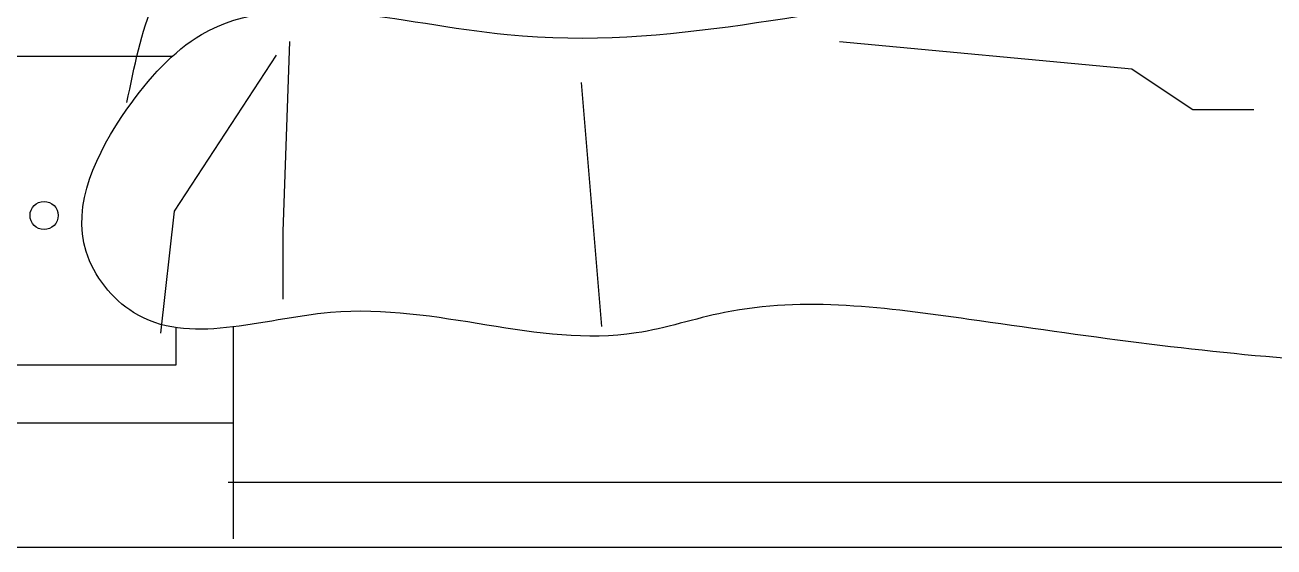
# Model space of a CAD drawing. Header units: inches. Extents: x 4.1 to 46.6, y 13.1 to 37.9.
# Drawn here: x 10.741 to 11.949, y 33.068 to 33.573 of the extents above; entities that cross this region are included whole.
import ezdxf

# ---------------------------------------------------------------- set-up
doc = ezdxf.new("R2010")
doc.units = ezdxf.units.IN
doc.header["$MEASUREMENT"] = 0
doc.layers.add('02', color=2, linetype='Continuous')
doc.layers.add('1', color=1, linetype='Continuous')

msp = doc.modelspace()

# ---------------------------------------------------------------- linework, layer by layer
at = {"layer": '02'}
for p, q in [((10.997, 33.5572), (10.9905, 33.3735)), ((11.5289, 33.5572), (11.8113, 33.5309)), ((10.9839, 33.544), (10.8854, 33.3932)), ((11.8113, 33.5309), (11.831, 33.5178)), ((11.2991, 33.2817), (11.2794, 33.5178)), ((11.831, 33.5178), (11.8704, 33.4916)), ((11.8704, 33.4916), (11.9295, 33.4916)), ((10.8854, 33.3932), (10.8723, 33.2752)), ((10.9905, 33.3735), (10.9905, 33.308)), ((10.9427, 33.0763), (10.9427, 33.2813)), ((10.4211, 33.1883), (10.9427, 33.1883)), ((10.9376, 33.131), (12.9536, 33.131))]:
    msp.add_line(p, q, dxfattribs=at)
msp.add_lwpolyline([(10.8869, 33.2806), (10.8869, 33.2443), (10.4765, 33.2443), (10.4765, 33.5431), (10.8837, 33.5431)], dxfattribs=at)
msp.add_circle((10.7596, 33.389), 0.0136, dxfattribs=at)
at = {"layer": '02', "start_tangent": (-0.999885, -0.015176)}
msp.add_spline([(10.8397, 33.4984), (10.9185, 33.6558), (10.9841, 33.6623), (11.0695, 33.6623), (11.168, 33.6886), (11.2468, 33.6492), (11.4635, 33.6492), (11.5686, 33.6623), (12.002, 33.6558), (12.2515, 33.6492), (12.4813, 33.6623), (12.744, 33.6558), (12.9279, 33.6295), (12.987, 33.5574), (13.0067, 33.3869), (13.0264, 33.2754), (12.9673, 33.2754), (12.8097, 33.2557), (12.6783, 33.2623), (12.4354, 33.2688), (12.4222, 33.2623), (12.3369, 33.2623), (12.1596, 33.2492), (11.9823, 33.2492), (11.6539, 33.2885), (11.4175, 33.2951), (11.3322, 33.2754), (11.0367, 33.2951), (10.8462, 33.2951), (10.8003, 33.3541), (10.8397, 33.4918), (10.9119, 33.564), (11.2074, 33.564), (11.6539, 33.6033), (11.9823, 33.5968), (12.2318, 33.5902), (12.6061, 33.5902), (12.7637, 33.5836), (13.0001, 33.5377)], degree=3, dxfattribs=at)
at = {"layer": '1'}
msp.add_line((4.5079, 33.0683), (24.8041, 33.0683), dxfattribs=at)

doc.saveas('drawing.dxf')
